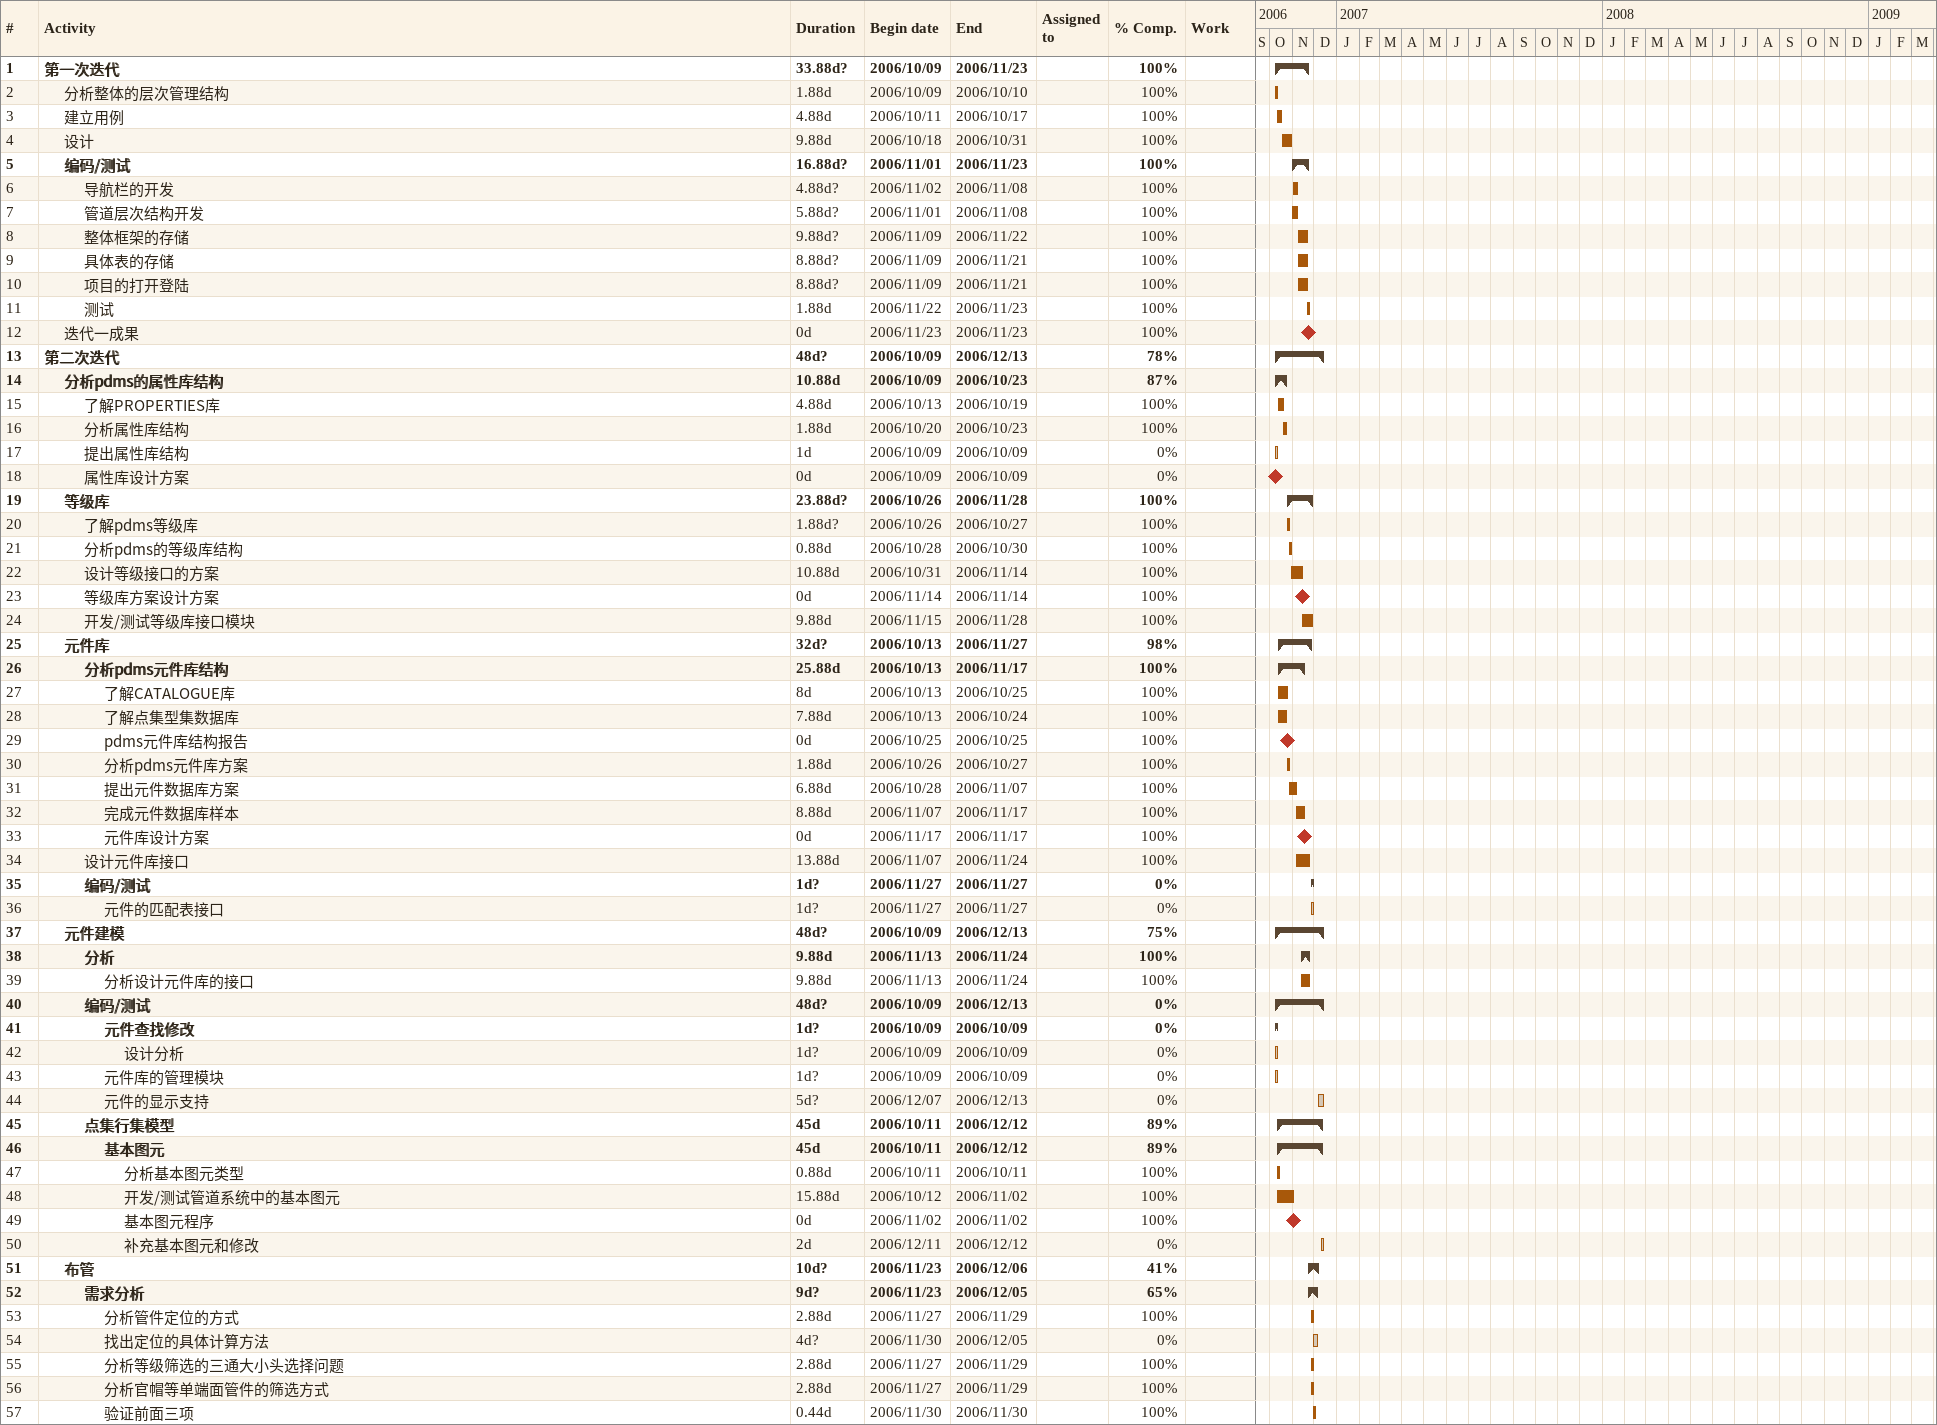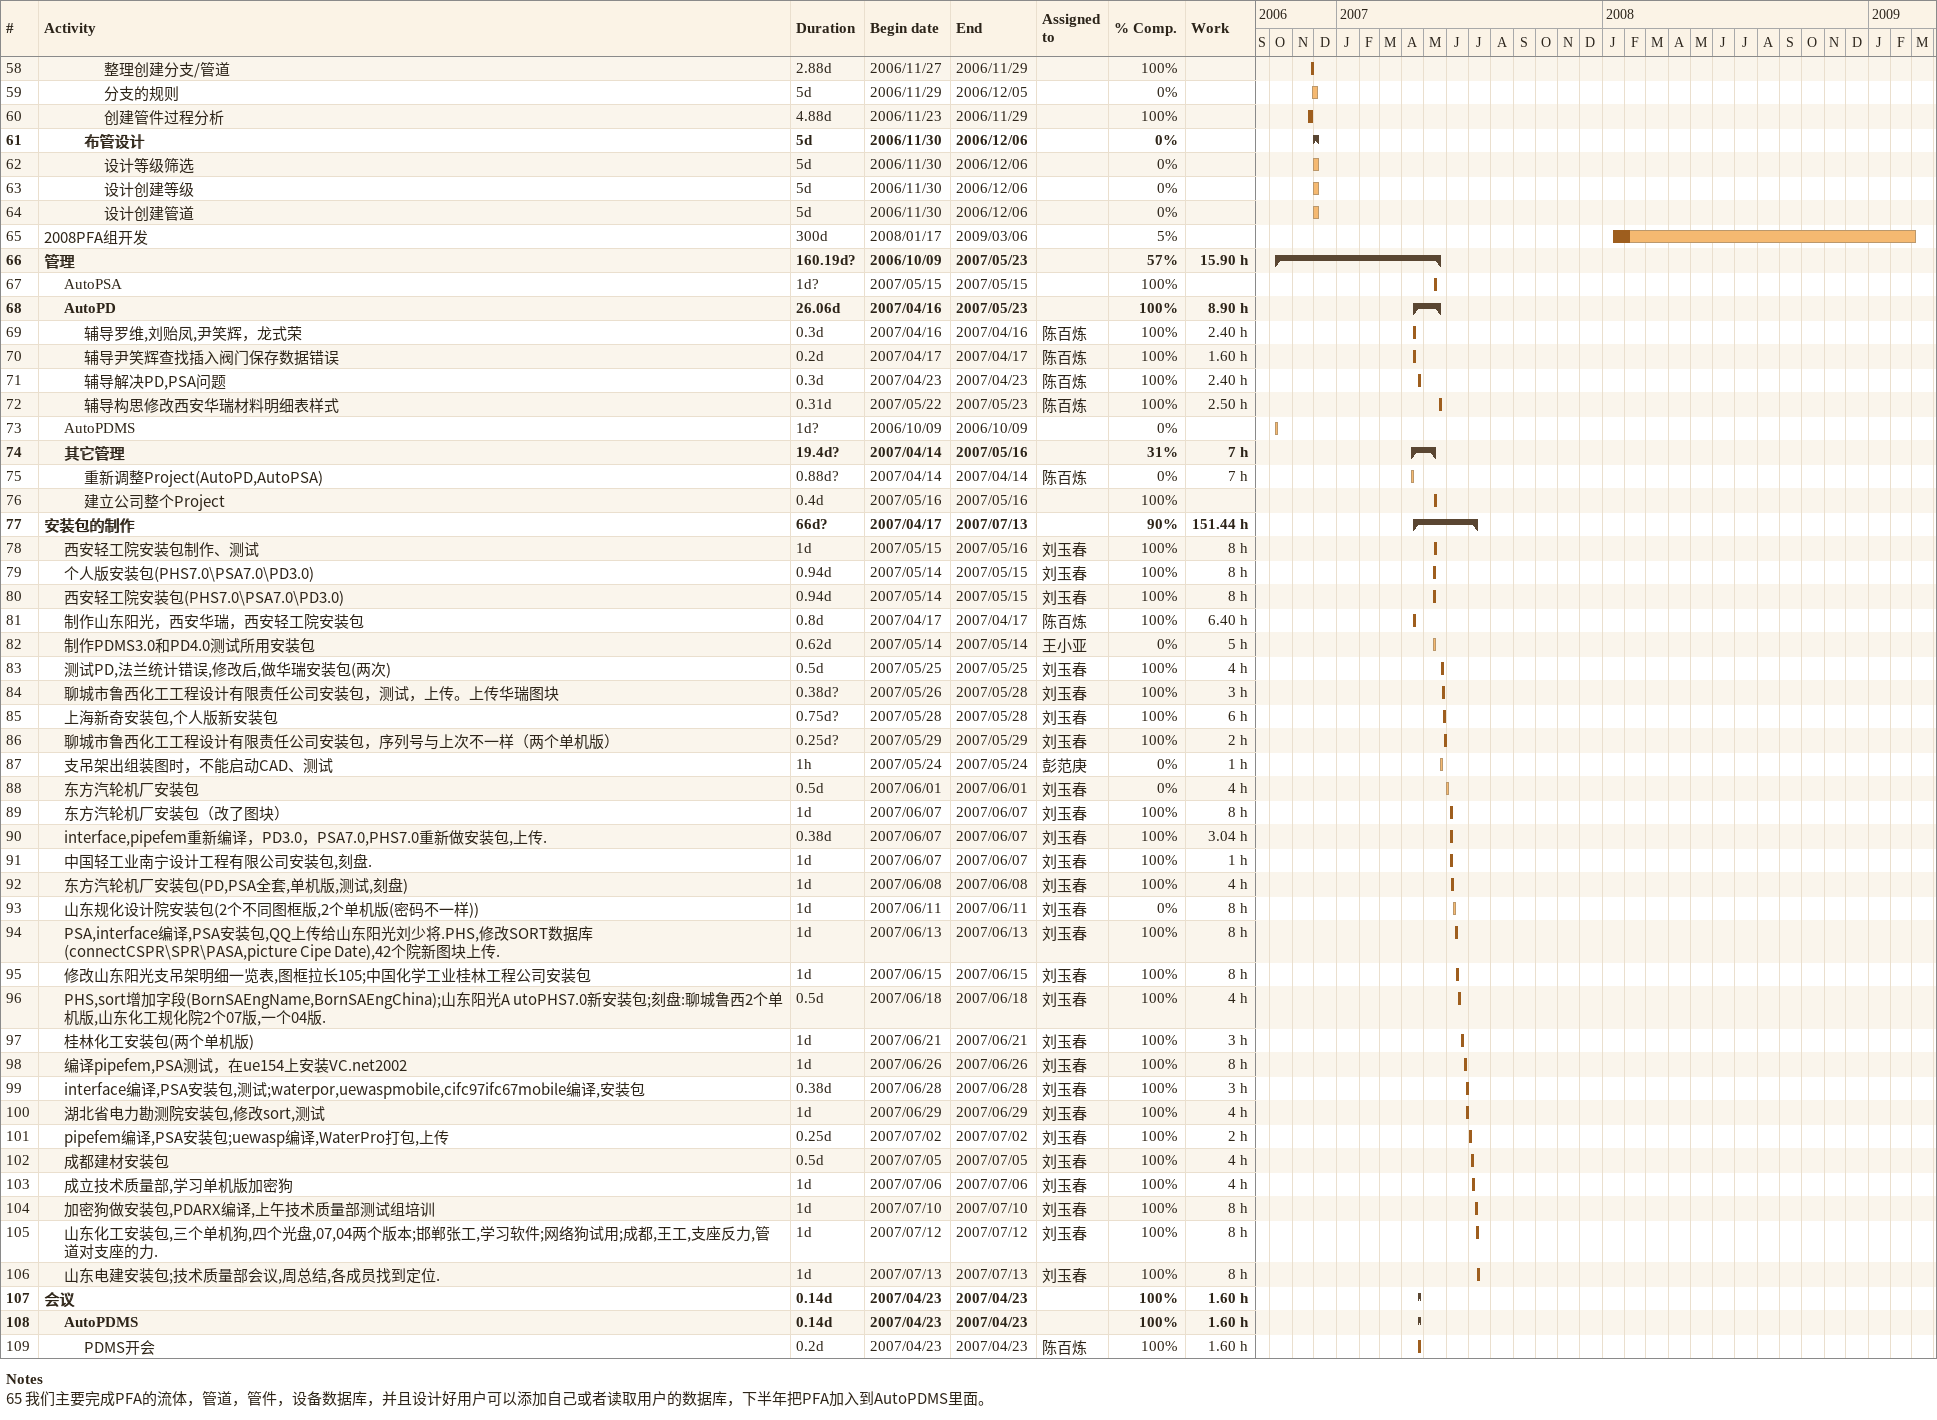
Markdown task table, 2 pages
| ID | Level | Task | Duration | Start | Finish | Resources | % complete | Work (h) |
|---|---|---|---|---|---|---|---|---|
| 1 | 1 | **第一次迭代** | 33.88d? | 2006-10-09 | 2006-11-23 |  | 100 |  |
| 2 | 2 | 分析整体的层次管理结构 | 1.88d | 2006-10-09 | 2006-10-10 |  | 100 |  |
| 3 | 2 | 建立用例 | 4.88d | 2006-10-11 | 2006-10-17 |  | 100 |  |
| 4 | 2 | 设计 | 9.88d | 2006-10-18 | 2006-10-31 |  | 100 |  |
| 5 | 2 | **编码/测试** | 16.88d? | 2006-11-01 | 2006-11-23 |  | 100 |  |
| 6 | 3 | 导航栏的开发 | 4.88d? | 2006-11-02 | 2006-11-08 |  | 100 |  |
| 7 | 3 | 管道层次结构开发 | 5.88d? | 2006-11-01 | 2006-11-08 |  | 100 |  |
| 8 | 3 | 整体框架的存储 | 9.88d? | 2006-11-09 | 2006-11-22 |  | 100 |  |
| 9 | 3 | 具体表的存储 | 8.88d? | 2006-11-09 | 2006-11-21 |  | 100 |  |
| 10 | 3 | 项目的打开登陆 | 8.88d? | 2006-11-09 | 2006-11-21 |  | 100 |  |
| 11 | 3 | 测试 | 1.88d | 2006-11-22 | 2006-11-23 |  | 100 |  |
| 12 | 2 | 迭代一成果 | 0d | 2006-11-23 | 2006-11-23 |  | 100 |  |
| 13 | 1 | **第二次迭代** | 48d? | 2006-10-09 | 2006-12-13 |  | 78 |  |
| 14 | 2 | **分析pdms的属性库结构** | 10.88d | 2006-10-09 | 2006-10-23 |  | 87 |  |
| 15 | 3 | 了解PROPERTIES库 | 4.88d | 2006-10-13 | 2006-10-19 |  | 100 |  |
| 16 | 3 | 分析属性库结构 | 1.88d | 2006-10-20 | 2006-10-23 |  | 100 |  |
| 17 | 3 | 提出属性库结构 | 1d | 2006-10-09 | 2006-10-09 |  | 0 |  |
| 18 | 3 | 属性库设计方案 | 0d | 2006-10-09 | 2006-10-09 |  | 0 |  |
| 19 | 2 | **等级库** | 23.88d? | 2006-10-26 | 2006-11-28 |  | 100 |  |
| 20 | 3 | 了解pdms等级库 | 1.88d? | 2006-10-26 | 2006-10-27 |  | 100 |  |
| 21 | 3 | 分析pdms的等级库结构 | 0.88d | 2006-10-28 | 2006-10-30 |  | 100 |  |
| 22 | 3 | 设计等级接口的方案 | 10.88d | 2006-10-31 | 2006-11-14 |  | 100 |  |
| 23 | 3 | 等级库方案设计方案 | 0d | 2006-11-14 | 2006-11-14 |  | 100 |  |
| 24 | 3 | 开发/测试等级库接口模块 | 9.88d | 2006-11-15 | 2006-11-28 |  | 100 |  |
| 25 | 2 | **元件库** | 32d? | 2006-10-13 | 2006-11-27 |  | 98 |  |
| 26 | 3 | **分析pdms元件库结构** | 25.88d | 2006-10-13 | 2006-11-17 |  | 100 |  |
| 27 | 4 | 了解CATALOGUE库 | 8d | 2006-10-13 | 2006-10-25 |  | 100 |  |
| 28 | 4 | 了解点集型集数据库 | 7.88d | 2006-10-13 | 2006-10-24 |  | 100 |  |
| 29 | 4 | pdms元件库结构报告 | 0d | 2006-10-25 | 2006-10-25 |  | 100 |  |
| 30 | 4 | 分析pdms元件库方案 | 1.88d | 2006-10-26 | 2006-10-27 |  | 100 |  |
| 31 | 4 | 提出元件数据库方案 | 6.88d | 2006-10-28 | 2006-11-07 |  | 100 |  |
| 32 | 4 | 完成元件数据库样本 | 8.88d | 2006-11-07 | 2006-11-17 |  | 100 |  |
| 33 | 4 | 元件库设计方案 | 0d | 2006-11-17 | 2006-11-17 |  | 100 |  |
| 34 | 3 | 设计元件库接口 | 13.88d | 2006-11-07 | 2006-11-24 |  | 100 |  |
| 35 | 3 | **编码/测试** | 1d? | 2006-11-27 | 2006-11-27 |  | 0 |  |
| 36 | 4 | 元件的匹配表接口 | 1d? | 2006-11-27 | 2006-11-27 |  | 0 |  |
| 37 | 2 | **元件建模** | 48d? | 2006-10-09 | 2006-12-13 |  | 75 |  |
| 38 | 3 | **分析** | 9.88d | 2006-11-13 | 2006-11-24 |  | 100 |  |
| 39 | 4 | 分析设计元件库的接口 | 9.88d | 2006-11-13 | 2006-11-24 |  | 100 |  |
| 40 | 3 | **编码/测试** | 48d? | 2006-10-09 | 2006-12-13 |  | 0 |  |
| 41 | 4 | **元件查找修改** | 1d? | 2006-10-09 | 2006-10-09 |  | 0 |  |
| 42 | 5 | 设计分析 | 1d? | 2006-10-09 | 2006-10-09 |  | 0 |  |
| 43 | 4 | 元件库的管理模块 | 1d? | 2006-10-09 | 2006-10-09 |  | 0 |  |
| 44 | 4 | 元件的显示支持 | 5d? | 2006-12-07 | 2006-12-13 |  | 0 |  |
| 45 | 3 | **点集行集模型** | 45d | 2006-10-11 | 2006-12-12 |  | 89 |  |
| 46 | 4 | **基本图元** | 45d | 2006-10-11 | 2006-12-12 |  | 89 |  |
| 47 | 5 | 分析基本图元类型 | 0.88d | 2006-10-11 | 2006-10-11 |  | 100 |  |
| 48 | 5 | 开发/测试管道系统中的基本图元 | 15.88d | 2006-10-12 | 2006-11-02 |  | 100 |  |
| 49 | 5 | 基本图元程序 | 0d | 2006-11-02 | 2006-11-02 |  | 100 |  |
| 50 | 5 | 补充基本图元和修改 | 2d | 2006-12-11 | 2006-12-12 |  | 0 |  |
| 51 | 2 | **布管** | 10d? | 2006-11-23 | 2006-12-06 |  | 41 |  |
| 52 | 3 | **需求分析** | 9d? | 2006-11-23 | 2006-12-05 |  | 65 |  |
| 53 | 4 | 分析管件定位的方式 | 2.88d | 2006-11-27 | 2006-11-29 |  | 100 |  |
| 54 | 4 | 找出定位的具体计算方法 | 4d? | 2006-11-30 | 2006-12-05 |  | 0 |  |
| 55 | 4 | 分析等级筛选的三通大小头选择问题 | 2.88d | 2006-11-27 | 2006-11-29 |  | 100 |  |
| 56 | 4 | 分析官帽等单端面管件的筛选方式 | 2.88d | 2006-11-27 | 2006-11-29 |  | 100 |  |
| 57 | 4 | 验证前面三项 | 0.44d | 2006-11-30 | 2006-11-30 |  | 100 |  |
| 58 | 4 | 整理创建分支/管道 | 2.88d | 2006-11-27 | 2006-11-29 |  | 100 |  |
| 59 | 4 | 分支的规则 | 5d | 2006-11-29 | 2006-12-05 |  | 0 |  |
| 60 | 4 | 创建管件过程分析 | 4.88d | 2006-11-23 | 2006-11-29 |  | 100 |  |
| 61 | 3 | **布管设计** | 5d | 2006-11-30 | 2006-12-06 |  | 0 |  |
| 62 | 4 | 设计等级筛选 | 5d | 2006-11-30 | 2006-12-06 |  | 0 |  |
| 63 | 4 | 设计创建等级 | 5d | 2006-11-30 | 2006-12-06 |  | 0 |  |
| 64 | 4 | 设计创建管道 | 5d | 2006-11-30 | 2006-12-06 |  | 0 |  |
| 65 | 1 | 2008PFA组开发 | 300d | 2008-01-17 | 2009-03-06 |  | 5 |  |
| 66 | 1 | **管理** | 160.19d? | 2006-10-09 | 2007-05-23 |  | 57 | 15.90 |
| 67 | 2 | AutoPSA | 1d? | 2007-05-15 | 2007-05-15 |  | 100 |  |
| 68 | 2 | **AutoPD** | 26.06d | 2007-04-16 | 2007-05-23 |  | 100 | 8.90 |
| 69 | 3 | 辅导罗维,刘贻凤,尹笑辉，龙式荣 | 0.3d | 2007-04-16 | 2007-04-16 | 陈百炼 | 100 | 2.40 |
| 70 | 3 | 辅导尹笑辉查找插入阀门保存数据错误 | 0.2d | 2007-04-17 | 2007-04-17 | 陈百炼 | 100 | 1.60 |
| 71 | 3 | 辅导解决PD,PSA问题 | 0.3d | 2007-04-23 | 2007-04-23 | 陈百炼 | 100 | 2.40 |
| 72 | 3 | 辅导构思修改西安华瑞材料明细表样式 | 0.31d | 2007-05-22 | 2007-05-23 | 陈百炼 | 100 | 2.50 |
| 73 | 2 | AutoPDMS | 1d? | 2006-10-09 | 2006-10-09 |  | 0 |  |
| 74 | 2 | **其它管理** | 19.4d? | 2007-04-14 | 2007-05-16 |  | 31 | 7 |
| 75 | 3 | 重新调整Project(AutoPD,AutoPSA) | 0.88d? | 2007-04-14 | 2007-04-14 | 陈百炼 | 0 | 7 |
| 76 | 3 | 建立公司整个Project | 0.4d | 2007-05-16 | 2007-05-16 |  | 100 |  |
| 77 | 1 | **安装包的制作** | 66d? | 2007-04-17 | 2007-07-13 |  | 90 | 151.44 |
| 78 | 2 | 西安轻工院安装包制作、测试 | 1d | 2007-05-15 | 2007-05-16 | 刘玉春 | 100 | 8 |
| 79 | 2 | 个人版安装包(PHS7.0\PSA7.0\PD3.0) | 0.94d | 2007-05-14 | 2007-05-15 | 刘玉春 | 100 | 8 |
| 80 | 2 | 西安轻工院安装包(PHS7.0\PSA7.0\PD3.0) | 0.94d | 2007-05-14 | 2007-05-15 | 刘玉春 | 100 | 8 |
| 81 | 2 | 制作山东阳光，西安华瑞，西安轻工院安装包 | 0.8d | 2007-04-17 | 2007-04-17 | 陈百炼 | 100 | 6.40 |
| 82 | 2 | 制作PDMS3.0和PD4.0测试所用安装包 | 0.62d | 2007-05-14 | 2007-05-14 | 王小亚 | 0 | 5 |
| 83 | 2 | 测试PD,法兰统计错误,修改后,做华瑞安装包(两次) | 0.5d | 2007-05-25 | 2007-05-25 | 刘玉春 | 100 | 4 |
| 84 | 2 | 聊城市鲁西化工工程设计有限责任公司安装包，测试，上传。上传华瑞图块 | 0.38d? | 2007-05-26 | 2007-05-28 | 刘玉春 | 100 | 3 |
| 85 | 2 | 上海新奇安装包,个人版新安装包 | 0.75d? | 2007-05-28 | 2007-05-28 | 刘玉春 | 100 | 6 |
| 86 | 2 | 聊城市鲁西化工工程设计有限责任公司安装包，序列号与上次不一样（两个单机版） | 0.25d? | 2007-05-29 | 2007-05-29 | 刘玉春 | 100 | 2 |
| 87 | 2 | 支吊架出组装图时，不能启动CAD、测试 | 1h | 2007-05-24 | 2007-05-24 | 彭范庚 | 0 | 1 |
| 88 | 2 | 东方汽轮机厂安装包 | 0.5d | 2007-06-01 | 2007-06-01 | 刘玉春 | 0 | 4 |
| 89 | 2 | 东方汽轮机厂安装包（改了图块） | 1d | 2007-06-07 | 2007-06-07 | 刘玉春 | 100 | 8 |
| 90 | 2 | interface,pipefem重新编译，PD3.0，PSA7.0,PHS7.0重新做安装包,上传. | 0.38d | 2007-06-07 | 2007-06-07 | 刘玉春 | 100 | 3.04 |
| 91 | 2 | 中国轻工业南宁设计工程有限公司安装包,刻盘. | 1d | 2007-06-07 | 2007-06-07 | 刘玉春 | 100 | 1 |
| 92 | 2 | 东方汽轮机厂安装包(PD,PSA全套,单机版,测试,刻盘) | 1d | 2007-06-08 | 2007-06-08 | 刘玉春 | 100 | 4 |
| 93 | 2 | 山东规化设计院安装包(2个不同图框版,2个单机版(密码不一样)) | 1d | 2007-06-11 | 2007-06-11 | 刘玉春 | 0 | 8 |
| 94 | 2 | PSA,interface编译,PSA安装包,QQ上传给山东阳光刘少将.PHS,修改SORT数据库(connectCSPR\SPR\PASA,picture Cipe Date),42个院新图块上传. | 1d | 2007-06-13 | 2007-06-13 | 刘玉春 | 100 | 8 |
| 95 | 2 | 修改山东阳光支吊架明细一览表,图框拉长105;中国化学工业桂林工程公司安装包 | 1d | 2007-06-15 | 2007-06-15 | 刘玉春 | 100 | 8 |
| 96 | 2 | PHS,sort增加字段(BornSAEngName,BornSAEngChina);山东阳光A utoPHS7.0新安装包;刻盘:聊城鲁西2个单机版,山东化工规化院2个07版,一个04版. | 0.5d | 2007-06-18 | 2007-06-18 | 刘玉春 | 100 | 4 |
| 97 | 2 | 桂林化工安装包(两个单机版) | 1d | 2007-06-21 | 2007-06-21 | 刘玉春 | 100 | 3 |
| 98 | 2 | 编译pipefem,PSA测试，在ue154上安装VC.net2002 | 1d | 2007-06-26 | 2007-06-26 | 刘玉春 | 100 | 8 |
| 99 | 2 | interface编译,PSA安装包,测试;waterpor,uewaspmobile,cifc97ifc67mobile编译,安装包 | 0.38d | 2007-06-28 | 2007-06-28 | 刘玉春 | 100 | 3 |
| 100 | 2 | 湖北省电力勘测院安装包,修改sort,测试 | 1d | 2007-06-29 | 2007-06-29 | 刘玉春 | 100 | 4 |
| 101 | 2 | pipefem编译,PSA安装包;uewasp编译,WaterPro打包,上传 | 0.25d | 2007-07-02 | 2007-07-02 | 刘玉春 | 100 | 2 |
| 102 | 2 | 成都建材安装包 | 0.5d | 2007-07-05 | 2007-07-05 | 刘玉春 | 100 | 4 |
| 103 | 2 | 成立技术质量部,学习单机版加密狗 | 1d | 2007-07-06 | 2007-07-06 | 刘玉春 | 100 | 4 |
| 104 | 2 | 加密狗做安装包,PDARX编译,上午技术质量部测试组培训 | 1d | 2007-07-10 | 2007-07-10 | 刘玉春 | 100 | 8 |
| 105 | 2 | 山东化工安装包,三个单机狗,四个光盘,07,04两个版本;邯郸张工,学习软件;网络狗试用;成都,王工,支座反力,管道对支座的力. | 1d | 2007-07-12 | 2007-07-12 | 刘玉春 | 100 | 8 |
| 106 | 2 | 山东电建安装包;技术质量部会议,周总结,各成员找到定位. | 1d | 2007-07-13 | 2007-07-13 | 刘玉春 | 100 | 8 |
| 107 | 1 | **会议** | 0.14d | 2007-04-23 | 2007-04-23 |  | 100 | 1.60 |
| 108 | 2 | **AutoPDMS** | 0.14d | 2007-04-23 | 2007-04-23 |  | 100 | 1.60 |
| 109 | 3 | PDMS开会 | 0.2d | 2007-04-23 | 2007-04-23 | 陈百炼 | 100 | 1.60 |

Notes
- 65: 我们主要完成PFA的流体，管道，管件，设备数据库，并且设计好用户可以添加自己或者读取用户的数据库，下半年把PFA加入到AutoPDMS里面。
